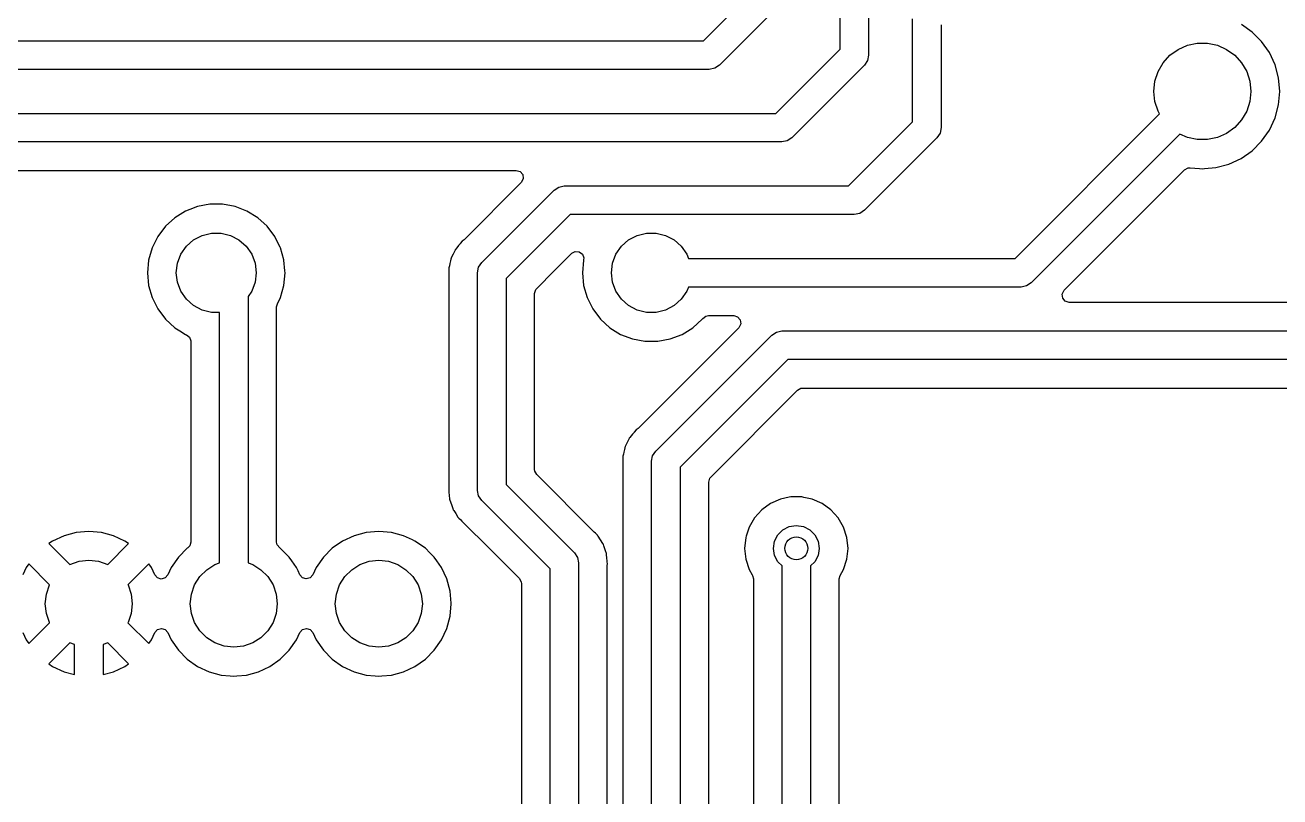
# Model space of a CAD drawing. Extents: x 1.7 to 7.7, y -4.5 to -1.4.
# Drawn here: x 4.128 to 4.993, y -3.861 to -3.329 of the extents above; entities that cross this region are included whole.
import ezdxf

# ---------------------------------------------------------------- set-up
doc = ezdxf.new("R2010")
doc.units = 0
doc.header["$MEASUREMENT"] = 0
doc.layers.add('BLACK', color=7, linetype='CONTINUOUS')

msp = doc.modelspace()

# ---------------------------------------------------------------- linework, layer by layer
at = {"layer": 'BLACK', "linetype": 'CONTINUOUS'}
for p, q in [((4.69016, -3.34592), (4.69016, -3.1)), ((4.70984, -3.10408), (4.70984, -3.35)), ((4.59592, -3.34016), (4.64016, -3.29592)), ((4.65696, -3.30696), (4.60696, -3.35696)), ((4.74016, -3.39592), (4.74016, -3.325)), ((4.75984, -3.32908), (4.75984, -3.4)), ((4.97431, -3.33411), (4.967, -3.329)), ((3.55, -3.34016), (4.59592, -3.34016)), ((4.98089, -3.34069), (4.97431, -3.33411)), ((4.97431, -3.33411), (4.97431, -3.33411)), ((4.64592, -3.39016), (4.69016, -3.34592)), ((4.91761, -3.35013), (4.92327, -3.34602)), ((4.92327, -3.34602), (4.92966, -3.34317)), ((4.92966, -3.34317), (4.9365, -3.34172)), ((4.9365, -3.34172), (4.9435, -3.34172)), ((4.9435, -3.34172), (4.95034, -3.34317)), ((4.95034, -3.34317), (4.95673, -3.34602)), ((4.95673, -3.34602), (4.96239, -3.35013)), ((4.98622, -3.34831), (4.98089, -3.34069)), ((4.98089, -3.34069), (4.98089, -3.34069)), ((4.99015, -3.35675), (4.98622, -3.34831)), ((4.60696, -3.35696), (4.60377, -3.35909)), ((4.70696, -3.35696), (4.65696, -3.40696)), ((4.70909, -3.35377), (4.70696, -3.35696)), ((4.70984, -3.35), (4.70909, -3.35377)), ((4.90943, -3.36139), (4.91293, -3.35533)), ((4.91293, -3.35533), (4.91761, -3.35013)), ((4.96239, -3.35013), (4.96707, -3.35533)), ((4.96707, -3.35533), (4.97057, -3.36139)), ((4.99256, -3.36573), (4.99015, -3.35675)), ((4.6, -3.35984), (3.55408, -3.35984)), ((4.60377, -3.35909), (4.6, -3.35984)), ((4.90727, -3.36804), (4.90943, -3.36139)), ((4.97057, -3.36139), (4.97273, -3.36804)), ((4.99337, -3.375), (4.99256, -3.36573)), ((4.90654, -3.375), (4.90727, -3.36804)), ((4.97273, -3.36804), (4.97346, -3.375)), ((4.90727, -3.38196), (4.90654, -3.375)), ((4.90943, -3.38861), (4.90727, -3.38196)), ((4.97273, -3.38196), (4.97057, -3.38861)), ((4.97346, -3.375), (4.97273, -3.38196)), ((4.99256, -3.38427), (4.99337, -3.375)), ((4, -3.39016), (4.64592, -3.39016)), ((4.81092, -3.49016), (4.91054, -3.39054)), ((4.91054, -3.39054), (4.90943, -3.38861)), ((4.97057, -3.38861), (4.96707, -3.39467)), ((4.99015, -3.39325), (4.99256, -3.38427)), ((4.69592, -3.44016), (4.74016, -3.39592)), ((4.75984, -3.4), (4.75909, -3.40377)), ((4.96239, -3.39987), (4.95673, -3.40398)), ((4.96707, -3.39467), (4.96239, -3.39987)), ((4.98622, -3.40169), (4.99015, -3.39325)), ((4.65377, -3.40909), (4.65, -3.40984)), ((4.65696, -3.40696), (4.65377, -3.40909)), ((4.75696, -3.40696), (4.70696, -3.45696)), ((4.75909, -3.40377), (4.75696, -3.40696)), ((4.92442, -3.4045), (4.82196, -3.50696)), ((4.92966, -3.40683), (4.92442, -3.4045)), ((4.9365, -3.40828), (4.92966, -3.40683)), ((4.9435, -3.40828), (4.9365, -3.40828)), ((4.95034, -3.40683), (4.9435, -3.40828)), ((4.95673, -3.40398), (4.95034, -3.40683)), ((4.97431, -3.41589), (4.98089, -3.40931)), ((4.98089, -3.40931), (4.98622, -3.40169)), ((4.65, -3.40984), (4.00408, -3.40984)), ((4.96669, -3.42122), (4.97431, -3.41589)), ((4.94927, -3.42756), (4.95825, -3.42515)), ((4.95825, -3.42515), (4.96669, -3.42122)), ((4.01426, -3.42955), (4.46688, -3.42955)), ((4.46688, -3.42955), (4.46952, -3.43032)), ((4.46952, -3.43032), (4.47132, -3.4324)), ((4.47171, -3.43512), (4.47057, -3.43763)), ((4.47132, -3.4324), (4.47171, -3.43512)), ((4.86501, -3.49178), (4.92774, -3.42905)), ((4.92774, -3.42905), (4.93015, -3.42773)), ((4.93015, -3.42773), (4.93161, -3.42764)), ((4.93161, -3.42764), (4.93792, -3.42819)), ((4.93792, -3.42819), (4.94, -3.42837)), ((4.94, -3.42837), (4.94154, -3.42824)), ((4.94, -3.42837), (4.94, -3.42837)), ((4.94, -3.42837), (4.94, -3.42837)), ((4.94154, -3.42824), (4.94927, -3.42756)), ((4.47033, -3.43788), (4.43088, -3.47733)), ((4.44304, -3.49304), (4.49304, -3.44304)), ((4.47057, -3.43763), (4.47033, -3.43788)), ((4.49304, -3.44304), (4.49623, -3.44091)), ((4.49623, -3.44091), (4.5, -3.44016)), ((4.5, -3.44016), (4.69592, -3.44016)), ((4.23884, -3.45751), (4.2314, -3.46212)), ((4.24185, -3.45635), (4.23884, -3.45751)), ((4.23884, -3.45751), (4.23884, -3.45751)), ((4.24701, -3.45435), (4.24185, -3.45635)), ((4.25562, -3.45274), (4.24701, -3.45435)), ((4.26438, -3.45274), (4.25562, -3.45274)), ((4.27299, -3.45435), (4.26438, -3.45274)), ((4.28116, -3.45751), (4.27299, -3.45435)), ((4.2886, -3.46212), (4.28116, -3.45751)), ((4.28116, -3.45751), (4.28116, -3.45751)), ((4.50408, -3.45984), (4.45984, -3.50408)), ((4.7, -3.45984), (4.50408, -3.45984)), ((4.70377, -3.45909), (4.7, -3.45984)), ((4.70696, -3.45696), (4.70377, -3.45909)), ((4.22492, -3.46802), (4.21964, -3.47501)), ((4.2314, -3.46212), (4.22492, -3.46802)), ((4.2314, -3.46212), (4.2314, -3.46212)), ((4.29508, -3.46802), (4.2886, -3.46212)), ((4.2886, -3.46212), (4.2886, -3.46212)), ((4.30036, -3.47501), (4.29508, -3.46802)), ((4.21964, -3.47501), (4.21574, -3.48285)), ((4.21964, -3.47501), (4.21964, -3.47501)), ((4.23937, -3.48172), (4.24434, -3.47732)), ((4.24434, -3.47732), (4.25023, -3.47423)), ((4.25023, -3.47423), (4.25668, -3.47264)), ((4.25668, -3.47264), (4.26332, -3.47264)), ((4.26332, -3.47264), (4.26977, -3.47423)), ((4.26977, -3.47423), (4.27566, -3.47732)), ((4.27566, -3.47732), (4.28063, -3.48172)), ((4.30415, -3.48263), (4.30036, -3.47501)), ((4.30036, -3.47501), (4.30036, -3.47501)), ((4.42959, -3.47836), (4.42826, -3.47994)), ((4.43034, -3.4778), (4.42959, -3.47836)), ((4.43088, -3.47733), (4.43034, -3.4778)), ((4.53937, -3.48172), (4.54434, -3.47732)), ((4.54434, -3.47732), (4.55023, -3.47423)), ((4.55023, -3.47423), (4.55668, -3.47264)), ((4.55668, -3.47264), (4.56332, -3.47264)), ((4.56332, -3.47264), (4.56977, -3.47423)), ((4.56977, -3.47423), (4.57566, -3.47732)), ((4.57566, -3.47732), (4.58063, -3.48172)), ((4.21574, -3.48285), (4.21334, -3.49128)), ((4.21574, -3.48285), (4.21574, -3.48285)), ((4.23324, -3.4934), (4.2356, -3.48719)), ((4.2356, -3.48719), (4.23937, -3.48172)), ((4.28063, -3.48172), (4.2844, -3.48719)), ((4.2844, -3.48719), (4.28676, -3.4934)), ((4.30426, -3.48285), (4.30415, -3.48263)), ((4.30659, -3.49106), (4.30426, -3.48285)), ((4.4234, -3.48712), (4.42205, -3.48983)), ((4.42468, -3.48438), (4.4234, -3.48712)), ((4.42483, -3.48414), (4.42468, -3.48438)), ((4.42499, -3.48389), (4.42483, -3.48414)), ((4.42483, -3.48414), (4.42483, -3.48414)), ((4.42515, -3.48365), (4.42499, -3.48389)), ((4.42499, -3.48389), (4.42499, -3.48389)), ((4.42709, -3.48134), (4.42515, -3.48365)), ((4.42789, -3.48032), (4.42709, -3.48134)), ((4.42812, -3.48009), (4.42789, -3.48032)), ((4.42826, -3.47994), (4.42812, -3.48009)), ((4.49299, -3.4988), (4.50515, -3.48663)), ((4.50515, -3.48663), (4.50757, -3.48531)), ((4.50757, -3.48531), (4.51031, -3.48551)), ((4.51031, -3.48551), (4.51251, -3.48716)), ((4.51251, -3.48716), (4.51348, -3.48974)), ((4.53324, -3.4934), (4.5356, -3.48719)), ((4.5356, -3.48719), (4.53937, -3.48172)), ((4.58063, -3.48172), (4.5844, -3.48719)), ((4.5844, -3.48719), (4.58553, -3.49016)), ((4.21334, -3.49128), (4.21253, -3.5)), ((4.21334, -3.49128), (4.21334, -3.49128)), ((4.23244, -3.5), (4.23324, -3.4934)), ((4.28676, -3.4934), (4.28756, -3.5)), ((4.30666, -3.49128), (4.30659, -3.49106)), ((4.30734, -3.4986), (4.30666, -3.49128)), ((4.30666, -3.49128), (4.30666, -3.49128)), ((4.42074, -3.49532), (4.42045, -3.49655)), ((4.42115, -3.4936), (4.42074, -3.49532)), ((4.42151, -3.49185), (4.42115, -3.4936)), ((4.42176, -3.49064), (4.42151, -3.49185)), ((4.42185, -3.49037), (4.42176, -3.49064)), ((4.42195, -3.49009), (4.42185, -3.49037)), ((4.42185, -3.49037), (4.42185, -3.49037)), ((4.42205, -3.48983), (4.42195, -3.49009)), ((4.42195, -3.49009), (4.42195, -3.49009)), ((4.44091, -3.49623), (4.44304, -3.49304)), ((4.51334, -3.49128), (4.51253, -3.5)), ((4.51348, -3.48974), (4.51334, -3.49105)), ((4.51334, -3.49105), (4.51338, -3.49106)), ((4.51338, -3.49106), (4.51334, -3.49128)), ((4.53244, -3.5), (4.53324, -3.4934)), ((4.58553, -3.49016), (4.81092, -3.49016)), ((4.84467, -3.51212), (4.86501, -3.49178)), ((4.21253, -3.5), (4.21253, -3.5)), ((4.21253, -3.5), (4.21334, -3.50872)), ((4.23324, -3.5066), (4.23244, -3.5)), ((4.28756, -3.5), (4.28676, -3.5066)), ((4.30666, -3.50872), (4.30747, -3.5)), ((4.30747, -3.5), (4.30734, -3.4986)), ((4.42039, -3.49712), (4.42036, -3.49741)), ((4.42036, -3.49741), (4.42045, -3.50043)), ((4.42042, -3.49683), (4.42039, -3.49712)), ((4.42039, -3.49712), (4.42039, -3.49712)), ((4.42045, -3.49655), (4.42042, -3.49683)), ((4.42042, -3.49683), (4.42042, -3.49683)), ((4.42045, -3.50043), (4.42045, -3.64749)), ((4.44016, -3.5), (4.44091, -3.49623)), ((4.44016, -3.65), (4.44016, -3.5)), ((4.45984, -3.50408), (4.45984, -3.64592)), ((4.48098, -3.51081), (4.49299, -3.4988)), ((4.51253, -3.5), (4.51253, -3.5)), ((4.51253, -3.5), (4.51334, -3.50872)), ((4.53324, -3.5066), (4.53244, -3.5)), ((4.21334, -3.50872), (4.21334, -3.50872)), ((4.21334, -3.50872), (4.21574, -3.51715)), ((4.2356, -3.51281), (4.23324, -3.5066)), ((4.23937, -3.51828), (4.2356, -3.51281)), ((4.2844, -3.51281), (4.28193, -3.51639)), ((4.28676, -3.5066), (4.2844, -3.51281)), ((4.30426, -3.51715), (4.30666, -3.50872)), ((4.47955, -3.51426), (4.48032, -3.51162)), ((4.48032, -3.51162), (4.48098, -3.51081)), ((4.51334, -3.50872), (4.51334, -3.50872)), ((4.51334, -3.50872), (4.51574, -3.51715)), ((4.5356, -3.51281), (4.53324, -3.5066)), ((4.53937, -3.51828), (4.5356, -3.51281)), ((4.5844, -3.51281), (4.58063, -3.51828)), ((4.58553, -3.50984), (4.5844, -3.51281)), ((4.815, -3.50984), (4.58553, -3.50984)), ((4.81877, -3.50909), (4.815, -3.50984)), ((4.82196, -3.50696), (4.81877, -3.50909)), ((4.84329, -3.51488), (4.84443, -3.51237)), ((4.84443, -3.51237), (4.84467, -3.51212)), ((4.21574, -3.51715), (4.21574, -3.51715)), ((4.21574, -3.51715), (4.21964, -3.52499)), ((4.24434, -3.52268), (4.23937, -3.51828)), ((4.28193, -3.51639), (4.28193, -3.70002)), ((4.30163, -3.52357), (4.30215, -3.52139)), ((4.30215, -3.52139), (4.30426, -3.51715)), ((4.47955, -3.63574), (4.47955, -3.51426)), ((4.51574, -3.51715), (4.51574, -3.51715)), ((4.51574, -3.51715), (4.51964, -3.52499)), ((4.54434, -3.52268), (4.53937, -3.51828)), ((4.58063, -3.51828), (4.57566, -3.52268)), ((4.84368, -3.5176), (4.84329, -3.51488)), ((4.84548, -3.51968), (4.84368, -3.5176)), ((4.84812, -3.52045), (4.84548, -3.51968)), ((5.20574, -3.52045), (4.84812, -3.52045)), ((4.21964, -3.52499), (4.21964, -3.52499)), ((4.21964, -3.52499), (4.22492, -3.53198)), ((4.25023, -3.52577), (4.24434, -3.52268)), ((4.25668, -3.52736), (4.25023, -3.52577)), ((4.26224, -3.52736), (4.25668, -3.52736)), ((4.26224, -3.70002), (4.26224, -3.52736)), ((4.30163, -3.68563), (4.30163, -3.52357)), ((4.51964, -3.52499), (4.51964, -3.52499)), ((4.51964, -3.52499), (4.52492, -3.53198)), ((4.55023, -3.52577), (4.54434, -3.52268)), ((4.55668, -3.52736), (4.55023, -3.52577)), ((4.56332, -3.52736), (4.55668, -3.52736)), ((4.56977, -3.52577), (4.56332, -3.52736)), ((4.57566, -3.52268), (4.56977, -3.52577)), ((4.59545, -3.53149), (4.59766, -3.52985)), ((4.59766, -3.52985), (4.59934, -3.52955)), ((4.59934, -3.52955), (4.61688, -3.52955)), ((4.61688, -3.52955), (4.61952, -3.53032)), ((4.61952, -3.53032), (4.62132, -3.5324)), ((4.22492, -3.53198), (4.2314, -3.53788)), ((4.2314, -3.53788), (4.2314, -3.53788)), ((4.2314, -3.53788), (4.23497, -3.54009)), ((4.52492, -3.53198), (4.5314, -3.53788)), ((4.5314, -3.53788), (4.5314, -3.53788)), ((4.5314, -3.53788), (4.53884, -3.54249)), ((4.62033, -3.53788), (4.55088, -3.60733)), ((4.58116, -3.54249), (4.5886, -3.53788)), ((4.5886, -3.53788), (4.59508, -3.53198)), ((4.59508, -3.53198), (4.59545, -3.53149)), ((4.62057, -3.53763), (4.62033, -3.53788)), ((4.62171, -3.53512), (4.62057, -3.53763)), ((4.62132, -3.5324), (4.62171, -3.53512)), ((4.23497, -3.54009), (4.23884, -3.54249)), ((4.23884, -3.54249), (4.23942, -3.54271)), ((4.23942, -3.54271), (4.2416, -3.54439)), ((4.2416, -3.54439), (4.24253, -3.54698)), ((4.24253, -3.54698), (4.24254, -3.54727)), ((4.24254, -3.54727), (4.24254, -3.68563)), ((4.53884, -3.54249), (4.53884, -3.54249)), ((4.53884, -3.54249), (4.53884, -3.54249)), ((4.53884, -3.54249), (4.54701, -3.54565)), ((4.54701, -3.54565), (4.55562, -3.54726)), ((4.55562, -3.54726), (4.55562, -3.54726)), ((4.55562, -3.54726), (4.56438, -3.54726)), ((4.56304, -3.62304), (4.64304, -3.54304)), ((4.56438, -3.54726), (4.57299, -3.54565)), ((4.56438, -3.54726), (4.56438, -3.54726)), ((4.57299, -3.54565), (4.58116, -3.54249)), ((4.64304, -3.54304), (4.64623, -3.54091)), ((4.64623, -3.54091), (4.65, -3.54016)), ((4.65, -3.54016), (4.98, -3.54016)), ((4.98, -3.54016), (5.21592, -3.54016)), ((4.65408, -3.55984), (4.57984, -3.63408)), ((4.98, -3.55984), (4.65408, -3.55984)), ((5.22, -3.55984), (4.98, -3.55984)), ((4.60098, -3.64081), (4.66081, -3.58098)), ((4.66081, -3.58098), (4.66322, -3.57966)), ((4.66322, -3.57966), (4.66426, -3.57955)), ((4.66426, -3.57955), (4.97655, -3.57955)), ((4.97655, -3.57955), (5.10142, -3.57955)), ((4.54959, -3.60836), (4.54826, -3.60994)), ((4.55034, -3.6078), (4.54959, -3.60836)), ((4.55088, -3.60733), (4.55034, -3.6078)), ((4.54468, -3.61438), (4.5434, -3.61712)), ((4.54483, -3.61414), (4.54468, -3.61438)), ((4.54499, -3.61389), (4.54483, -3.61414)), ((4.54483, -3.61414), (4.54483, -3.61414)), ((4.54515, -3.61365), (4.54499, -3.61389)), ((4.54499, -3.61389), (4.54499, -3.61389)), ((4.54709, -3.61134), (4.54515, -3.61365)), ((4.54789, -3.61032), (4.54709, -3.61134)), ((4.54812, -3.61009), (4.54789, -3.61032)), ((4.54826, -3.60994), (4.54812, -3.61009)), ((4.54078, -3.62515), (4.54045, -3.62655)), ((4.54115, -3.6236), (4.54078, -3.62515)), ((4.54151, -3.62185), (4.54115, -3.6236)), ((4.54176, -3.62064), (4.54151, -3.62185)), ((4.54185, -3.62037), (4.54176, -3.62064)), ((4.54195, -3.62009), (4.54185, -3.62037)), ((4.54185, -3.62037), (4.54185, -3.62037)), ((4.54205, -3.61983), (4.54195, -3.62009)), ((4.54195, -3.62009), (4.54195, -3.62009)), ((4.5434, -3.61712), (4.54205, -3.61983)), ((4.56091, -3.62623), (4.56304, -3.62304)), ((4.54039, -3.62712), (4.54036, -3.62741)), ((4.54036, -3.62741), (4.54045, -3.63043)), ((4.54042, -3.62683), (4.54039, -3.62712)), ((4.54039, -3.62712), (4.54039, -3.62712)), ((4.54045, -3.62655), (4.54042, -3.62683)), ((4.54042, -3.62683), (4.54042, -3.62683)), ((4.54045, -3.63043), (4.54045, -4.22574)), ((4.56016, -3.63), (4.56091, -3.62623)), ((4.56016, -4.23592), (4.56016, -3.63)), ((4.57984, -3.63408), (4.57984, -4.24)), ((4.47966, -3.63678), (4.47955, -3.63574)), ((4.48098, -3.63919), (4.47966, -3.63678)), ((4.52059, -3.6788), (4.48098, -3.63919)), ((4.59955, -3.64426), (4.60032, -3.64162)), ((4.60032, -3.64162), (4.60098, -3.64081)), ((4.4204, -3.6482), (4.42026, -3.64913)), ((4.42026, -3.64913), (4.42044, -3.65118)), ((4.42045, -3.64749), (4.4204, -3.6482)), ((4.42044, -3.65118), (4.42045, -3.6514)), ((4.42045, -3.6514), (4.42045, -3.65172)), ((4.44091, -3.65377), (4.44016, -3.65)), ((4.45984, -3.64592), (4.50696, -3.69304)), ((4.59955, -4.23957), (4.59955, -3.64426)), ((4.42045, -3.65172), (4.4206, -3.653)), ((4.4206, -3.653), (4.42062, -3.65324)), ((4.42062, -3.65324), (4.42087, -3.65602)), ((4.42087, -3.65602), (4.42092, -3.65629)), ((4.42092, -3.65629), (4.42092, -3.65629)), ((4.42092, -3.65629), (4.42099, -3.65658)), ((4.42099, -3.65658), (4.42099, -3.65658)), ((4.42099, -3.65658), (4.42105, -3.65686)), ((4.42105, -3.65686), (4.42209, -3.6597)), ((4.42209, -3.6597), (4.42304, -3.66257)), ((4.44304, -3.65696), (4.44091, -3.65377)), ((4.49016, -3.70408), (4.44304, -3.65696)), ((4.64218, -3.65913), (4.63615, -3.66351)), ((4.64898, -3.6561), (4.64218, -3.65913)), ((4.64218, -3.65913), (4.64218, -3.65913)), ((4.655, -3.65482), (4.64898, -3.6561)), ((4.64898, -3.6561), (4.64898, -3.6561)), ((4.65627, -3.65455), (4.655, -3.65482)), ((4.66373, -3.65455), (4.65627, -3.65455)), ((4.66528, -3.65488), (4.66373, -3.65455)), ((4.67102, -3.6561), (4.66528, -3.65488)), ((4.67782, -3.65913), (4.67102, -3.6561)), ((4.67102, -3.6561), (4.67102, -3.6561)), ((4.68373, -3.66342), (4.67782, -3.65913)), ((4.67782, -3.65913), (4.67782, -3.65913)), ((4.42304, -3.66257), (4.42316, -3.66283)), ((4.42316, -3.66283), (4.42316, -3.66283)), ((4.42316, -3.66283), (4.42329, -3.6631)), ((4.42329, -3.6631), (4.42329, -3.6631)), ((4.42329, -3.6631), (4.42342, -3.66335)), ((4.42342, -3.66335), (4.42342, -3.66335)), ((4.42342, -3.66335), (4.42342, -3.66335)), ((4.42342, -3.66335), (4.4238, -3.66394)), ((4.4238, -3.66394), (4.42508, -3.66588)), ((4.42508, -3.66588), (4.42666, -3.66845)), ((4.42666, -3.66845), (4.42684, -3.66867)), ((4.42684, -3.66867), (4.42684, -3.66868)), ((4.42684, -3.66868), (4.42703, -3.66891)), ((4.42703, -3.66891), (4.42703, -3.6689)), ((4.42703, -3.6689), (4.42721, -3.66912)), ((4.63615, -3.66351), (4.63116, -3.66905)), ((4.68385, -3.66351), (4.68373, -3.66342)), ((4.68884, -3.66905), (4.68385, -3.66351)), ((4.42721, -3.66912), (4.42858, -3.67041)), ((4.42858, -3.67041), (4.42941, -3.6712)), ((4.42941, -3.6712), (4.44947, -3.69126)), ((4.62743, -3.6755), (4.62547, -3.68155)), ((4.63116, -3.66905), (4.62743, -3.6755)), ((4.62743, -3.6755), (4.62743, -3.6755)), ((4.64726, -3.68074), (4.65074, -3.67726)), ((4.65074, -3.67726), (4.65513, -3.67502)), ((4.65513, -3.67502), (4.66, -3.67425)), ((4.66, -3.67425), (4.66487, -3.67502)), ((4.66487, -3.67502), (4.66926, -3.67726)), ((4.66926, -3.67726), (4.67274, -3.68074)), ((4.69257, -3.6755), (4.68884, -3.66905)), ((4.69487, -3.68259), (4.69257, -3.6755)), ((4.14715, -3.68497), (4.1446, -3.68675)), ((4.15503, -3.68129), (4.14715, -3.68497)), ((4.16343, -3.67904), (4.15503, -3.68129)), ((4.15503, -3.68129), (4.15503, -3.68129)), ((4.17209, -3.67829), (4.16343, -3.67904)), ((4.16343, -3.67904), (4.16343, -3.67904)), ((4.18075, -3.67904), (4.17209, -3.67829)), ((4.17209, -3.67829), (4.17209, -3.67829)), ((4.18914, -3.68129), (4.18075, -3.67904)), ((4.18075, -3.67904), (4.18075, -3.67904)), ((4.18915, -3.68129), (4.18914, -3.68129)), ((4.19702, -3.68497), (4.18915, -3.68129)), ((4.19957, -3.68675), (4.19702, -3.68497)), ((4.19702, -3.68497), (4.19702, -3.68497)), ((4.24254, -3.68563), (4.24176, -3.68827)), ((4.302, -3.68748), (4.30163, -3.68563)), ((4.34714, -3.68495), (4.34001, -3.68994)), ((4.35502, -3.68128), (4.34714, -3.68495)), ((4.34714, -3.68495), (4.34714, -3.68495)), ((4.36342, -3.67902), (4.35502, -3.68128)), ((4.35502, -3.68128), (4.35502, -3.68128)), ((4.37209, -3.67827), (4.36342, -3.67902)), ((4.36342, -3.67902), (4.36342, -3.67902)), ((4.38075, -3.67902), (4.37209, -3.67827)), ((4.37209, -3.67827), (4.37209, -3.67827)), ((4.38915, -3.68128), (4.38075, -3.67902)), ((4.38075, -3.67902), (4.38075, -3.67902)), ((4.39526, -3.68412), (4.38915, -3.68128)), ((4.38915, -3.68128), (4.38915, -3.68128)), ((4.38915, -3.68128), (4.38915, -3.68128)), ((4.39703, -3.68495), (4.39526, -3.68412)), ((4.40416, -3.68994), (4.39703, -3.68495)), ((4.39703, -3.68495), (4.39703, -3.68495)), ((4.52145, -3.67961), (4.52059, -3.6788)), ((4.52267, -3.68077), (4.52145, -3.67961)), ((4.52279, -3.68088), (4.52267, -3.68077)), ((4.52297, -3.6811), (4.52279, -3.68088)), ((4.52316, -3.68132), (4.52297, -3.68109)), ((4.52297, -3.68109), (4.52297, -3.6811)), ((4.52316, -3.68133), (4.52316, -3.68132)), ((4.52334, -3.68155), (4.52316, -3.68133)), ((4.52492, -3.68412), (4.52334, -3.68155)), ((4.52334, -3.68155), (4.52334, -3.68155)), ((4.52334, -3.68155), (4.52334, -3.68155)), ((4.52658, -3.68665), (4.52492, -3.68412)), ((4.62513, -3.68259), (4.62435, -3.69)), ((4.62547, -3.68155), (4.62513, -3.68259)), ((4.64425, -3.69), (4.64502, -3.68513)), ((4.64502, -3.68513), (4.64726, -3.68074)), ((4.67274, -3.68074), (4.67498, -3.68513)), ((4.67498, -3.68513), (4.67575, -3.69)), ((4.69565, -3.69), (4.69487, -3.68259)), ((4.1446, -3.68675), (4.1446, -3.68675)), ((4.1446, -3.68675), (4.15901, -3.70117)), ((4.18516, -3.70117), (4.19957, -3.68675)), ((4.24002, -3.68994), (4.23387, -3.69609)), ((4.24046, -3.68963), (4.24002, -3.68994)), ((4.24002, -3.68994), (4.24002, -3.68994)), ((4.24176, -3.68827), (4.24046, -3.68963)), ((4.30372, -3.68963), (4.302, -3.68748)), ((4.30416, -3.68994), (4.30372, -3.68963)), ((4.30736, -3.69314), (4.30416, -3.68994)), ((4.30416, -3.68994), (4.30416, -3.68994)), ((4.30416, -3.68994), (4.30416, -3.68994)), ((4.31031, -3.69609), (4.30736, -3.69314)), ((4.34001, -3.68994), (4.33387, -3.69609)), ((4.40736, -3.69314), (4.40416, -3.68994)), ((4.40416, -3.68994), (4.40416, -3.68994)), ((4.40416, -3.68994), (4.40416, -3.68994)), ((4.41031, -3.69609), (4.40736, -3.69314)), ((4.44947, -3.69126), (4.46902, -3.71081)), ((4.50696, -3.69304), (4.50909, -3.69623)), ((4.52671, -3.6869), (4.52658, -3.68665)), ((4.52658, -3.68665), (4.52658, -3.68665)), ((4.52684, -3.68717), (4.52671, -3.6869)), ((4.52671, -3.6869), (4.52671, -3.6869)), ((4.52696, -3.68743), (4.52684, -3.68717)), ((4.52684, -3.68717), (4.52684, -3.68717)), ((4.52724, -3.68827), (4.52696, -3.68743)), ((4.52791, -3.6903), (4.52724, -3.68827)), ((4.52895, -3.69314), (4.52791, -3.6903)), ((4.52901, -3.69342), (4.52895, -3.69314)), ((4.52895, -3.69314), (4.52895, -3.69314)), ((4.52908, -3.69371), (4.52901, -3.69342)), ((4.52901, -3.69342), (4.52901, -3.69342)), ((4.52913, -3.69398), (4.52908, -3.69371)), ((4.52908, -3.69371), (4.52908, -3.69371)), ((4.5294, -3.697), (4.52913, -3.69398)), ((4.52913, -3.69398), (4.52913, -3.69398)), ((4.62435, -3.69), (4.62513, -3.69741)), ((4.64502, -3.69487), (4.64425, -3.69)), ((4.64726, -3.69926), (4.64502, -3.69487)), ((4.67498, -3.69487), (4.67274, -3.69926)), ((4.67575, -3.69), (4.67498, -3.69487)), ((4.69487, -3.69741), (4.69565, -3.69)), ((4.12889, -3.70322), (4.12652, -3.70831)), ((4.13068, -3.70067), (4.12889, -3.70322)), ((4.14509, -3.71509), (4.13068, -3.70067)), ((4.13068, -3.70067), (4.13068, -3.70067)), ((4.15901, -3.70117), (4.15907, -3.70113)), ((4.15907, -3.70113), (4.16541, -3.69891)), ((4.16541, -3.69891), (4.17209, -3.69816)), ((4.17209, -3.69816), (4.17876, -3.69891)), ((4.17876, -3.69891), (4.1851, -3.70113)), ((4.1851, -3.70113), (4.18516, -3.70117)), ((4.21349, -3.70067), (4.19908, -3.71509)), ((4.21528, -3.70322), (4.21349, -3.70067)), ((4.21765, -3.70831), (4.21528, -3.70322)), ((4.21528, -3.70322), (4.21528, -3.70322)), ((4.22887, -3.70322), (4.2265, -3.70831)), ((4.22888, -3.70321), (4.22887, -3.70322)), ((4.23387, -3.69609), (4.22888, -3.70321)), ((4.22888, -3.70321), (4.22888, -3.70321)), ((4.25338, -3.70471), (4.25907, -3.70113)), ((4.25907, -3.70113), (4.26224, -3.70002)), ((4.28193, -3.70002), (4.2851, -3.70113)), ((4.2851, -3.70113), (4.29079, -3.70471)), ((4.31207, -3.6986), (4.31031, -3.69609)), ((4.3153, -3.70321), (4.31207, -3.6986)), ((4.31636, -3.70549), (4.3153, -3.70321)), ((4.32888, -3.70321), (4.32651, -3.70829)), ((4.33387, -3.69609), (4.32888, -3.70321)), ((4.32888, -3.70321), (4.32888, -3.70321)), ((4.35338, -3.70471), (4.35907, -3.70113)), ((4.35907, -3.70113), (4.36541, -3.69891)), ((4.36541, -3.69891), (4.37209, -3.69816)), ((4.37209, -3.69816), (4.37876, -3.69891)), ((4.37876, -3.69891), (4.3851, -3.70113)), ((4.3851, -3.70113), (4.39079, -3.70471)), ((4.41207, -3.6986), (4.41031, -3.69609)), ((4.4153, -3.70321), (4.41207, -3.6986)), ((4.41897, -3.7111), (4.4153, -3.70321)), ((4.50909, -3.69623), (4.50984, -3.7)), ((4.50984, -3.7), (4.50984, -4.05)), ((4.52955, -3.69828), (4.5294, -3.697)), ((4.52955, -3.6986), (4.52955, -3.69828)), ((4.52955, -3.69828), (4.52955, -3.69828)), ((4.52956, -3.69882), (4.52955, -3.6986)), ((4.52955, -3.70251), (4.5296, -3.7018)), ((4.52955, -4.04957), (4.52955, -3.70251)), ((4.52959, -3.69918), (4.52956, -3.69882)), ((4.52972, -3.70067), (4.52959, -3.69918)), ((4.5296, -3.7018), (4.52966, -3.70135)), ((4.52966, -3.70135), (4.52974, -3.70087)), ((4.52974, -3.70087), (4.52972, -3.70067)), ((4.62513, -3.69741), (4.62513, -3.69741)), ((4.62513, -3.69741), (4.62743, -3.7045)), ((4.65016, -3.70215), (4.64726, -3.69926)), ((4.65016, -3.99), (4.65016, -3.70215)), ((4.67274, -3.69926), (4.66984, -3.70215)), ((4.66984, -3.70215), (4.66984, -3.98592)), ((4.69257, -3.7045), (4.69487, -3.69741)), ((4.2194, -3.71033), (4.21765, -3.70831)), ((4.22204, -3.71113), (4.2194, -3.71033)), ((4.22468, -3.71037), (4.22204, -3.71113)), ((4.2265, -3.70831), (4.22468, -3.71037)), ((4.24506, -3.71514), (4.24863, -3.70946)), ((4.24863, -3.70946), (4.25338, -3.70471)), ((4.29079, -3.70471), (4.29554, -3.70946)), ((4.29554, -3.70946), (4.29912, -3.71514)), ((4.31766, -3.70829), (4.31636, -3.70549)), ((4.31941, -3.71031), (4.31766, -3.70829)), ((4.32205, -3.71111), (4.31941, -3.71031)), ((4.32469, -3.71035), (4.32205, -3.71111)), ((4.32651, -3.70829), (4.32469, -3.71035)), ((4.34506, -3.71514), (4.34863, -3.70946)), ((4.34863, -3.70946), (4.35338, -3.70471)), ((4.39079, -3.70471), (4.39554, -3.70946)), ((4.39554, -3.70946), (4.39912, -3.71514)), ((4.42122, -3.7195), (4.41897, -3.7111)), ((4.46902, -3.71081), (4.47034, -3.71322)), ((4.49016, -4.04592), (4.49016, -3.70408)), ((4.62743, -3.7045), (4.62743, -3.7045)), ((4.62743, -3.7045), (4.62963, -3.70831)), ((4.62963, -3.70831), (4.6298, -3.7086)), ((4.6298, -3.7086), (4.63045, -3.71104)), ((4.63045, -3.71104), (4.63045, -3.98749)), ((4.68955, -3.71104), (4.6902, -3.7086)), ((4.68955, -3.92816), (4.68955, -3.71104)), ((4.6902, -3.7086), (4.69257, -3.7045)), ((4.14284, -3.72149), (4.14506, -3.71514)), ((4.14506, -3.71514), (4.14509, -3.71509)), ((4.19908, -3.71509), (4.19912, -3.71514)), ((4.19912, -3.71514), (4.20133, -3.72149)), ((4.24284, -3.72149), (4.24506, -3.71514)), ((4.29912, -3.71514), (4.30133, -3.72149)), ((4.34284, -3.72149), (4.34506, -3.71514)), ((4.39912, -3.71514), (4.40133, -3.72149)), ((4.42147, -3.72227), (4.42122, -3.7195)), ((4.47034, -3.71322), (4.47045, -3.71426)), ((4.47045, -3.71426), (4.47045, -4.03574)), ((4.14209, -3.72816), (4.14284, -3.72149)), ((4.14284, -3.73484), (4.14209, -3.72816)), ((4.20133, -3.72149), (4.20209, -3.72816)), ((4.20209, -3.72816), (4.20133, -3.73484)), ((4.24209, -3.72816), (4.24284, -3.72149)), ((4.24284, -3.73484), (4.24209, -3.72816)), ((4.30133, -3.72149), (4.30209, -3.72816)), ((4.30209, -3.72816), (4.30133, -3.73484)), ((4.34209, -3.72816), (4.34284, -3.72149)), ((4.34284, -3.73484), (4.34209, -3.72816)), ((4.40133, -3.72149), (4.40209, -3.72816)), ((4.40209, -3.72816), (4.40133, -3.73484)), ((4.42122, -3.73683), (4.42198, -3.72816)), ((4.42196, -3.72789), (4.42147, -3.72227)), ((4.42198, -3.72816), (4.42196, -3.72789)), ((4.14506, -3.74118), (4.14284, -3.73484)), ((4.20133, -3.73484), (4.19912, -3.74118)), ((4.24506, -3.74118), (4.24284, -3.73484)), ((4.30133, -3.73484), (4.29912, -3.74118)), ((4.34506, -3.74118), (4.34284, -3.73484)), ((4.40133, -3.73484), (4.39912, -3.74118)), ((4.41897, -3.74523), (4.42122, -3.73683)), ((4.13068, -3.75565), (4.14509, -3.74124)), ((4.14509, -3.74124), (4.14506, -3.74118)), ((4.19912, -3.74118), (4.19908, -3.74124)), ((4.19908, -3.74124), (4.21349, -3.75565)), ((4.21765, -3.74801), (4.21947, -3.74595)), ((4.21947, -3.74595), (4.22211, -3.74519)), ((4.22211, -3.74519), (4.22475, -3.74599)), ((4.22475, -3.74599), (4.2265, -3.74801)), ((4.24863, -3.74687), (4.24506, -3.74118)), ((4.25338, -3.75162), (4.24863, -3.74687)), ((4.29554, -3.74687), (4.29079, -3.75162)), ((4.29912, -3.74118), (4.29554, -3.74687)), ((4.31766, -3.74804), (4.31948, -3.74597)), ((4.31948, -3.74597), (4.32213, -3.74522)), ((4.32213, -3.74522), (4.32476, -3.74601)), ((4.32476, -3.74601), (4.32651, -3.74804)), ((4.34863, -3.74687), (4.34506, -3.74118)), ((4.35338, -3.75162), (4.34863, -3.74687)), ((4.39554, -3.74687), (4.39079, -3.75162)), ((4.39912, -3.74118), (4.39554, -3.74687)), ((4.4153, -3.75311), (4.41897, -3.74523)), ((4.12652, -3.74801), (4.12889, -3.7531)), ((4.12889, -3.7531), (4.12889, -3.7531)), ((4.12889, -3.7531), (4.13068, -3.75565)), ((4.15901, -3.75515), (4.1446, -3.76957)), ((4.15907, -3.75519), (4.15901, -3.75515)), ((4.16224, -3.7563), (4.15907, -3.75519)), ((4.1851, -3.75519), (4.18193, -3.7563)), ((4.18516, -3.75515), (4.1851, -3.75519)), ((4.19957, -3.76957), (4.18516, -3.75515)), ((4.21349, -3.75565), (4.21528, -3.7531)), ((4.21528, -3.7531), (4.21765, -3.74801)), ((4.21528, -3.7531), (4.21528, -3.7531)), ((4.2265, -3.74801), (4.22888, -3.75311)), ((4.22888, -3.75311), (4.22888, -3.75311)), ((4.22888, -3.75311), (4.23386, -3.76023)), ((4.25907, -3.75519), (4.25338, -3.75162)), ((4.26541, -3.75741), (4.25907, -3.75519)), ((4.2851, -3.75519), (4.27876, -3.75741)), ((4.29079, -3.75162), (4.2851, -3.75519)), ((4.31031, -3.76023), (4.3153, -3.75311)), ((4.3153, -3.75311), (4.31766, -3.74804)), ((4.32651, -3.74804), (4.32888, -3.75311)), ((4.32888, -3.75311), (4.32888, -3.75311)), ((4.32888, -3.75311), (4.33386, -3.76023)), ((4.35907, -3.75519), (4.35338, -3.75162)), ((4.36541, -3.75741), (4.35907, -3.75519)), ((4.3851, -3.75519), (4.37876, -3.75741)), ((4.39079, -3.75162), (4.3851, -3.75519)), ((4.41031, -3.76023), (4.4153, -3.75311)), ((4.16224, -3.77696), (4.16224, -3.7563)), ((4.18193, -3.7563), (4.18193, -3.77696)), ((4.21349, -3.75565), (4.21349, -3.75565)), ((4.23386, -3.76023), (4.23387, -3.76023)), ((4.23387, -3.76023), (4.24001, -3.76638)), ((4.27209, -3.75816), (4.26541, -3.75741)), ((4.27876, -3.75741), (4.27209, -3.75816)), ((4.30416, -3.76638), (4.31031, -3.76023)), ((4.33386, -3.76023), (4.33387, -3.76023)), ((4.33387, -3.76023), (4.34001, -3.76638)), ((4.37209, -3.75816), (4.36541, -3.75741)), ((4.37876, -3.75741), (4.37209, -3.75816)), ((4.40416, -3.76638), (4.41031, -3.76023)), ((4.1446, -3.76957), (4.14715, -3.77135)), ((4.14715, -3.77135), (4.14715, -3.77135)), ((4.14715, -3.77135), (4.15503, -3.77503)), ((4.18915, -3.77503), (4.19702, -3.77135)), ((4.19702, -3.77135), (4.19957, -3.76957)), ((4.19702, -3.77135), (4.19702, -3.77135)), ((4.19957, -3.76957), (4.19957, -3.76957)), ((4.24001, -3.76638), (4.24002, -3.76638)), ((4.24002, -3.76638), (4.24714, -3.77137)), ((4.24714, -3.77137), (4.24714, -3.77137)), ((4.24714, -3.77137), (4.24714, -3.77137)), ((4.24714, -3.77137), (4.25502, -3.77505)), ((4.28915, -3.77505), (4.29703, -3.77137)), ((4.29703, -3.77137), (4.30416, -3.76638)), ((4.34001, -3.76638), (4.34002, -3.76638)), ((4.34002, -3.76638), (4.34714, -3.77137)), ((4.34714, -3.77137), (4.34714, -3.77137)), ((4.34714, -3.77137), (4.34714, -3.77137)), ((4.34714, -3.77137), (4.35502, -3.77505)), ((4.38915, -3.77505), (4.39703, -3.77137)), ((4.39703, -3.77137), (4.40416, -3.76638)), ((4.15503, -3.77503), (4.15503, -3.77503)), ((4.15503, -3.77503), (4.16224, -3.77696)), ((4.18193, -3.77696), (4.18914, -3.77503)), ((4.18914, -3.77503), (4.18915, -3.77503)), ((4.25502, -3.77505), (4.26342, -3.7773)), ((4.26342, -3.7773), (4.26961, -3.77784)), ((4.26961, -3.77784), (4.27209, -3.77806)), ((4.27209, -3.77806), (4.27425, -3.77787)), ((4.27209, -3.77806), (4.27209, -3.77806)), ((4.27209, -3.77806), (4.27209, -3.77806)), ((4.27425, -3.77787), (4.28075, -3.7773)), ((4.28075, -3.7773), (4.28915, -3.77505)), ((4.35502, -3.77505), (4.36342, -3.7773)), ((4.36342, -3.7773), (4.36961, -3.77784)), ((4.36961, -3.77784), (4.37209, -3.77806)), ((4.37209, -3.77806), (4.37425, -3.77787)), ((4.37209, -3.77806), (4.37209, -3.77806)), ((4.37209, -3.77806), (4.37209, -3.77806)), ((4.37425, -3.77787), (4.38075, -3.7773)), ((4.38075, -3.7773), (4.38915, -3.77505))]:
    msp.add_line(p, q, dxfattribs=at)
at = {"layer": 'BLACK'}
msp.add_circle((4.66, -3.69), 0.00787, dxfattribs=at)

doc.saveas('drawing.dxf')
